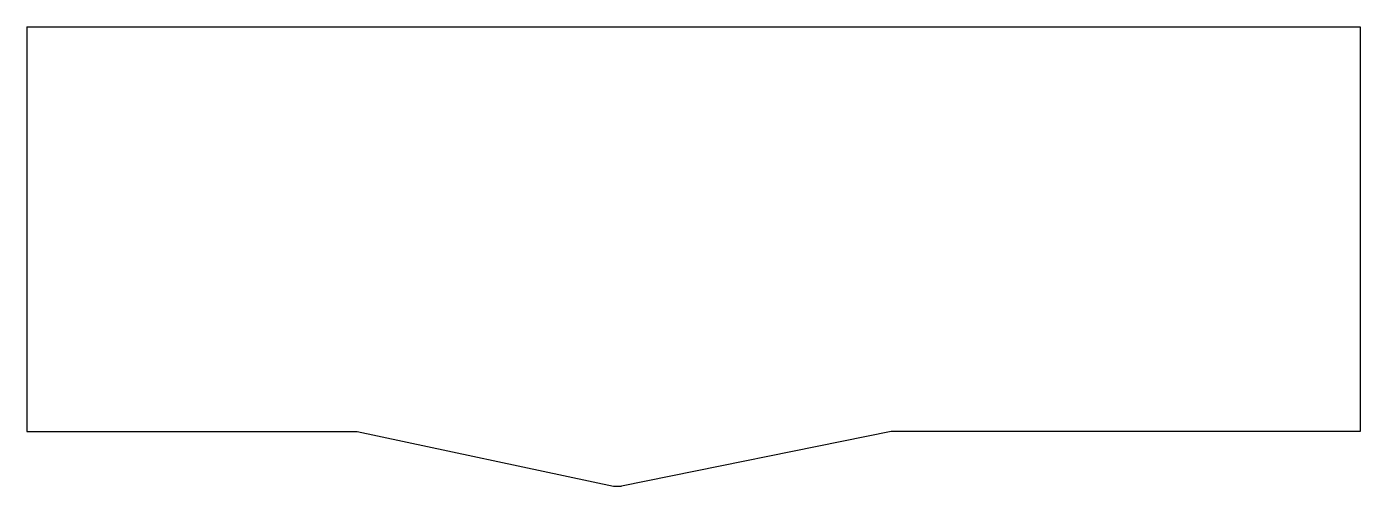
# Model space of a CAD drawing. Extents: x -26 to 314, y -104 to 12.
import ezdxf

# ---------------------------------------------------------------- set-up
doc = ezdxf.new("R2010")
doc.units = 0
doc.layers.add('BLACK', color=7, linetype='CONTINUOUS')

msp = doc.modelspace()

# ---------------------------------------------------------------- linework, layer by layer
at = {"layer": 'BLACK', "linetype": 'CONTINUOUS'}
for p, q in [((-25.6408, 12.3444), (-25.6408, -90.532)), ((-25.6408, 12.3444), (313.639, 12.3444)), ((313.639, 12.3444), (313.639, -90.5256)), ((-25.6408, -90.532), (58.4682, -90.532)), ((58.4682, -90.532), (123.679, -104.496)), ((194.259, -90.5256), (125.679, -104.496)), ((313.639, -90.5256), (194.259, -90.5256)), ((123.679, -104.496), (125.679, -104.496))]:
    msp.add_line(p, q, dxfattribs=at)

doc.saveas('drawing.dxf')
